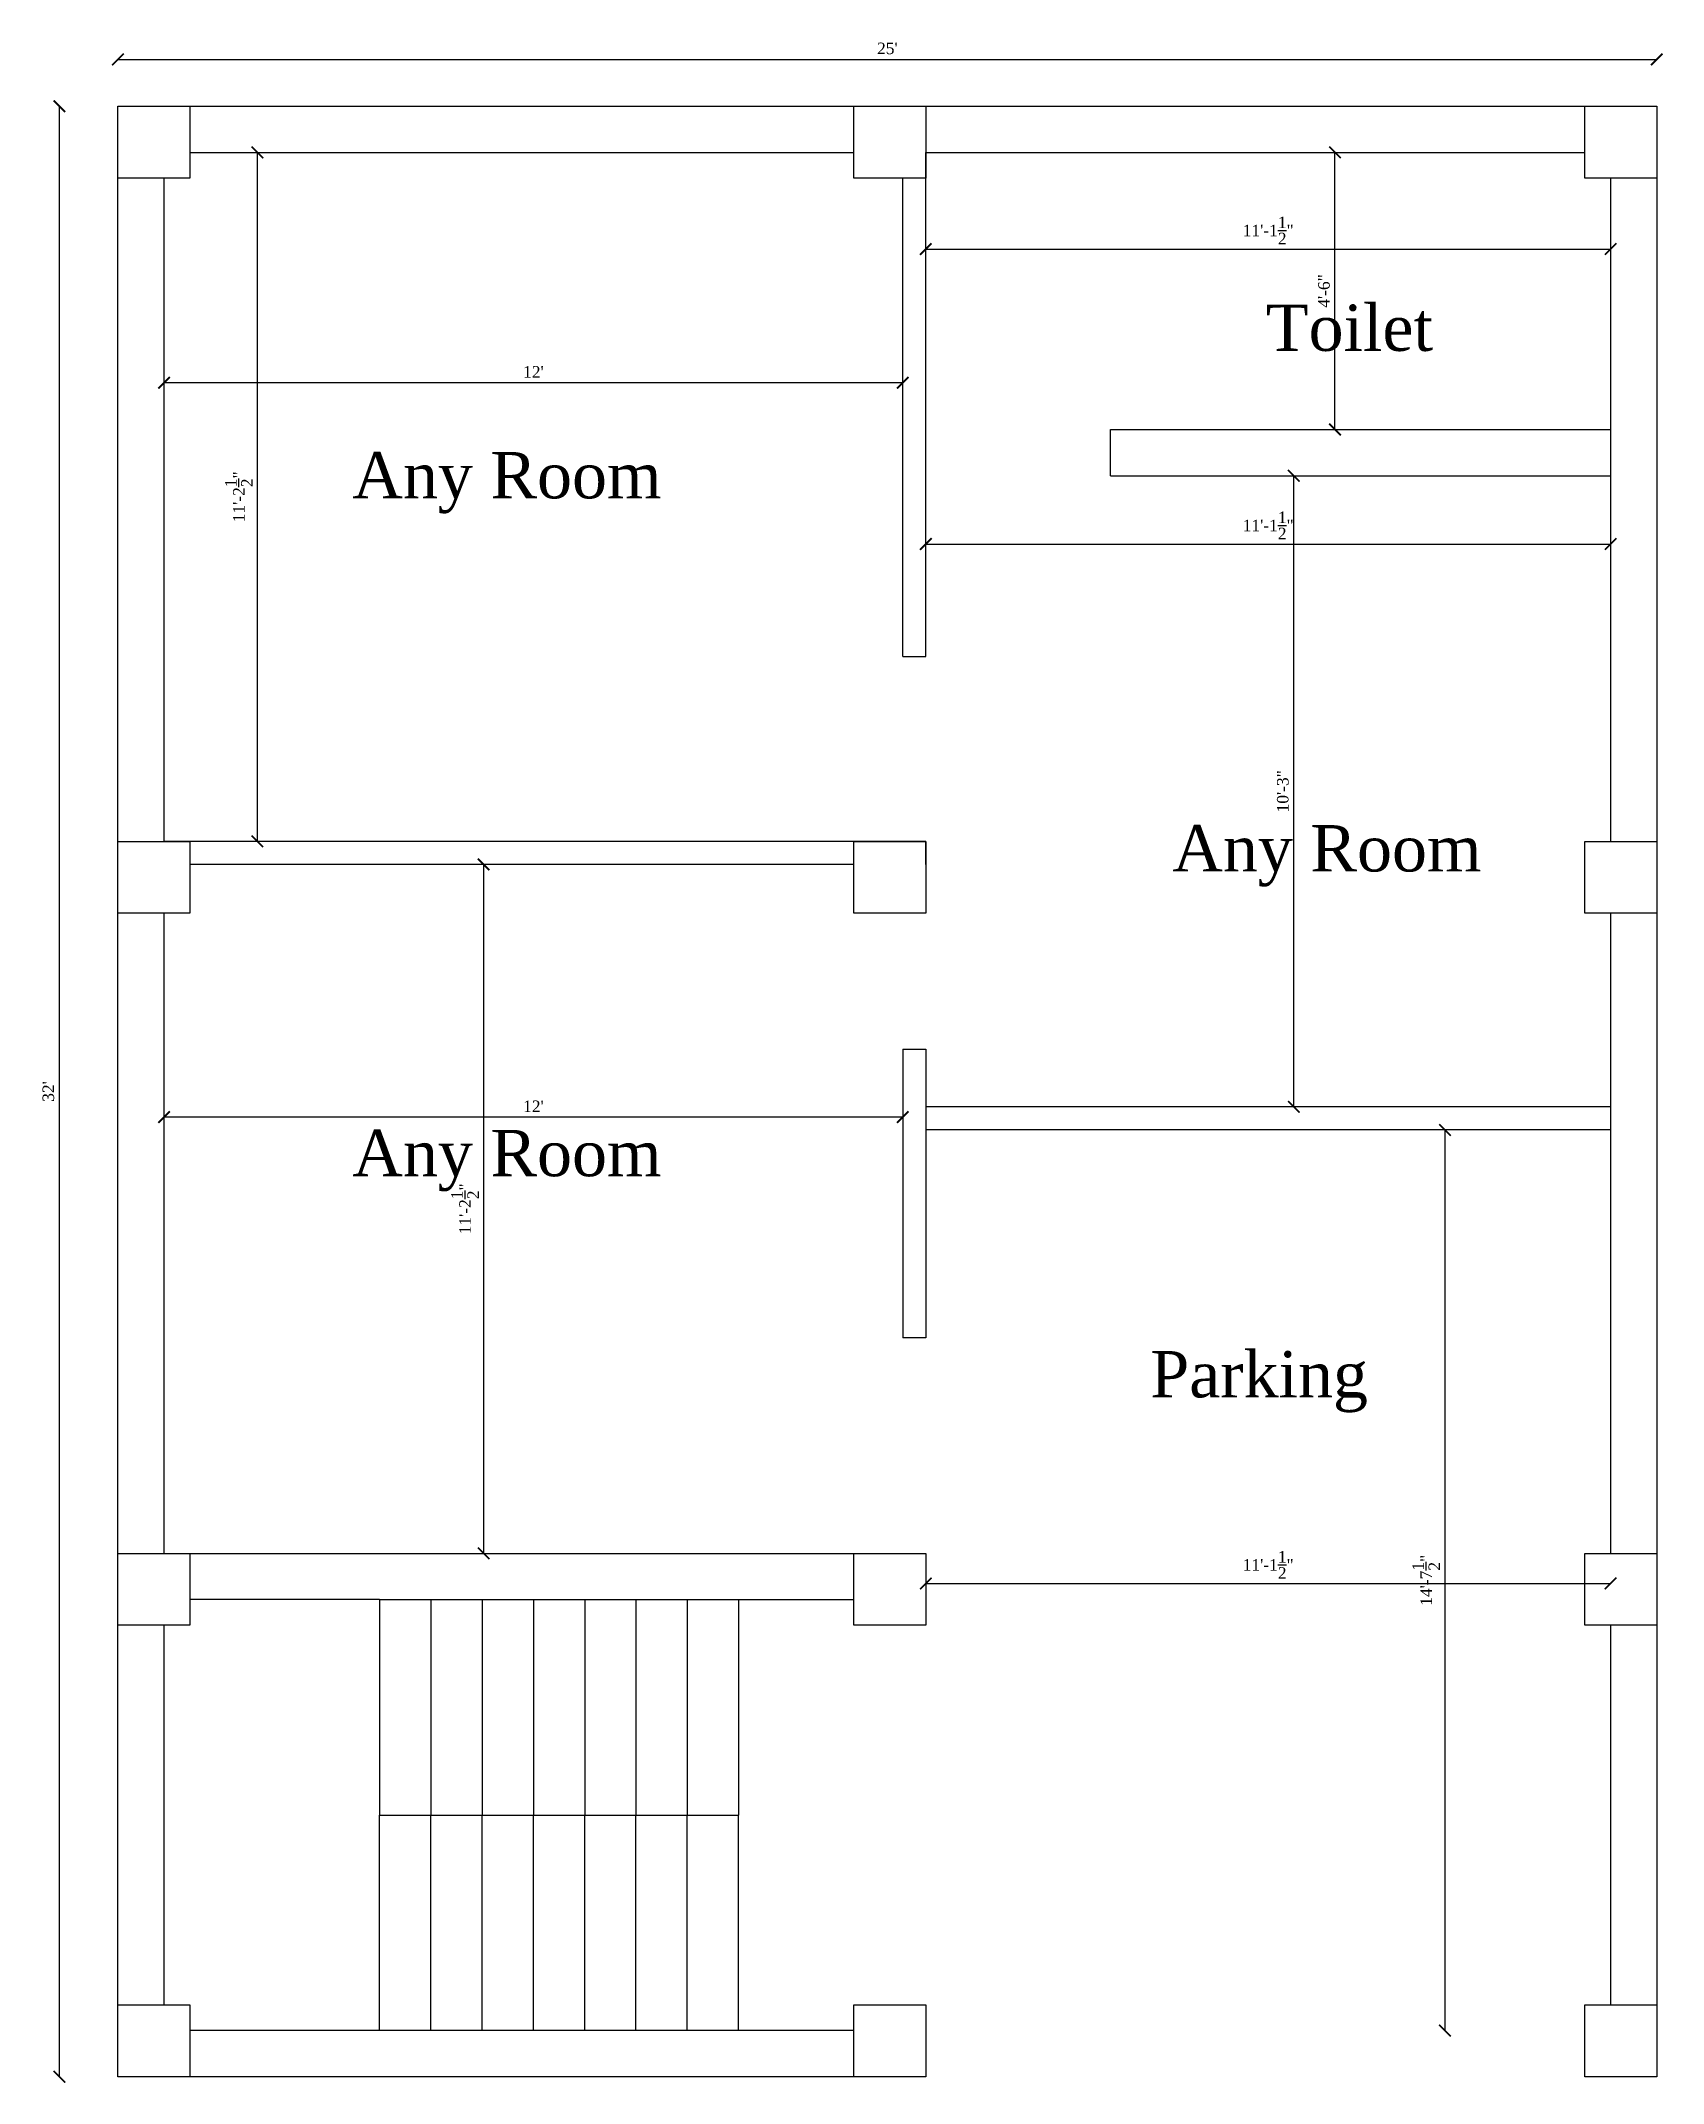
# Model space of a CAD drawing. Header units: inches. Extents: x 64686 to 65002, y -4337 to -3939.
import ezdxf

# ---------------------------------------------------------------- set-up
doc = ezdxf.new("R2010")
doc.units = ezdxf.units.IN
doc.header["$MEASUREMENT"] = 0
doc.layers.add('ELEVATION', color=6, linetype='Continuous', lineweight=30)
doc.styles.get("Standard").update_dxf_attribs({"font": 'times.ttf'})
doc.dimstyles.get("Standard").update_dxf_attribs({"dimtxt": 2.25, "dimasz": 2.25, "dimexe": 0.18, "dimexo": 0.0625, "dimgap": 1, "dimtad": 1, "dimdec": 1, "dimzin": 0, "dimdsep": 46, "dimlunit": 4, "dimtxsty": 'Standard', "dimblk": 'ARCHTICK', "dimcen": 0.09, "dimse1": 1, "dimse2": 1, "dimadec": 0, "dimazin": 0, "dimtfac": 1, "dimtdec": 1, "dimtofl": 0, "dimtmove": 0, "dimatfit": 3, "dimldrblk": 'ARCHTICK', "dimfxl": 1, "dimtolj": 1, "dimtzin": 0, "dimarcsym": 0})

# ---------------------------------------------------------------- blocks, each defined once
blk = doc.blocks.new('_ArchTick')
at = {"color": 0, "linetype": 'ByBlock', "const_width": 0.15}
blk.add_lwpolyline([(-0.5, -0.5), (0.5, 0.5)], dxfattribs=at)
blk = doc.blocks.new('*D961')
at = {"layer": 'Defpoints', "color": 0, "transparency": 16777216}
for p in [(64710.08, -3960.86), (64728.28, -3960.86), (64710.08, -4095.11)]:
    blk.add_point(p, dxfattribs=at)
at = {"layer": 'ELEVATION', "color": 0, "lineweight": -2, "transparency": 16777216}
blk.add_line((64728.28, -4095.11), (64728.28, -3960.86), dxfattribs=at)
at = {"layer": 'ELEVATION', "color": 0, "lineweight": -2, "transparency": 16777216, "xscale": 2.25, "yscale": 2.25, "zscale": 2.25}
for p, rotation in [((64728.28, -3960.86), 90), ((64728.28, -4095.11), 270)]:
    blk.add_blockref('_ArchTick', p, dxfattribs=dict(at, rotation=rotation))
at = {"layer": 'ELEVATION', "color": 0, "transparency": 16777216, "insert": (64724.66, -4027.98), "char_height": 2.25, "attachment_point": 5, "rotation": 90}
blk.add_mtext('\\A1;11\'-2{\\H1x;\\S1/2;}"', dxfattribs=at)
blk = doc.blocks.new('*D967')
at = {"layer": 'Defpoints', "color": 0, "transparency": 16777216}
for p in [(64710.08, -4005.75), (64710.08, -4009.98), (64854.08, -4009.98)]:
    blk.add_point(p, dxfattribs=at)
at = {"layer": 'ELEVATION', "color": 0, "lineweight": -2, "transparency": 16777216}
blk.add_line((64854.08, -4005.75), (64710.08, -4005.75), dxfattribs=at)
at = {"layer": 'ELEVATION', "color": 0, "lineweight": -2, "transparency": 16777216, "xscale": 2.25, "yscale": 2.25, "zscale": 2.25, "rotation": 180}
blk.add_blockref('_ArchTick', (64710.08, -4005.75), dxfattribs=at)
at = {"layer": 'ELEVATION', "color": 0, "lineweight": -2, "transparency": 16777216, "xscale": 2.25, "yscale": 2.25, "zscale": 2.25}
blk.add_blockref('_ArchTick', (64854.08, -4005.75), dxfattribs=at)
at = {"layer": 'ELEVATION', "color": 0, "transparency": 16777216, "insert": (64782.08, -4003.62), "char_height": 2.25, "attachment_point": 5}
blk.add_mtext("\\A1;12'", dxfattribs=at)
blk = doc.blocks.new('*D968')
at = {"layer": 'Defpoints', "color": 0, "transparency": 16777216}
for p in [(64784.33, -4099.61), (64772.37, -4233.86), (64784.33, -4233.86)]:
    blk.add_point(p, dxfattribs=at)
at = {"layer": 'ELEVATION', "color": 0, "lineweight": -2, "transparency": 16777216}
blk.add_line((64772.37, -4099.61), (64772.37, -4233.86), dxfattribs=at)
at = {"layer": 'ELEVATION', "color": 0, "lineweight": -2, "transparency": 16777216, "xscale": 2.25, "yscale": 2.25, "zscale": 2.25}
for p, rotation in [((64772.37, -4099.61), 90), ((64772.37, -4233.86), 270)]:
    blk.add_blockref('_ArchTick', p, dxfattribs=dict(at, rotation=rotation))
at = {"layer": 'ELEVATION', "color": 0, "transparency": 16777216, "insert": (64768.75, -4166.73), "char_height": 2.25, "attachment_point": 5, "rotation": 90}
blk.add_mtext('\\A1;11\'-2{\\H1x;\\S1/2;}"', dxfattribs=at)
blk = doc.blocks.new('*D969')
at = {"layer": 'Defpoints', "color": 0, "transparency": 16777216}
for p in [(64710.08, -4148.86), (64710.08, -4163.73), (64854.08, -4163.73)]:
    blk.add_point(p, dxfattribs=at)
at = {"layer": 'ELEVATION', "color": 0, "lineweight": -2, "transparency": 16777216}
blk.add_line((64854.08, -4148.86), (64710.08, -4148.86), dxfattribs=at)
at = {"layer": 'ELEVATION', "color": 0, "lineweight": -2, "transparency": 16777216, "xscale": 2.25, "yscale": 2.25, "zscale": 2.25, "rotation": 180}
blk.add_blockref('_ArchTick', (64710.08, -4148.86), dxfattribs=at)
at = {"layer": 'ELEVATION', "color": 0, "lineweight": -2, "transparency": 16777216, "xscale": 2.25, "yscale": 2.25, "zscale": 2.25}
blk.add_blockref('_ArchTick', (64854.08, -4148.86), dxfattribs=at)
at = {"layer": 'ELEVATION', "color": 0, "transparency": 16777216, "insert": (64782.08, -4146.74), "char_height": 2.25, "attachment_point": 5}
blk.add_mtext("\\A1;12'", dxfattribs=at)
blk = doc.blocks.new('*D970')
at = {"layer": 'Defpoints', "color": 0, "transparency": 16777216}
for p in [(64925.33, -4023.86), (64930.32, -4023.86), (64925.33, -4146.86)]:
    blk.add_point(p, dxfattribs=at)
at = {"layer": 'ELEVATION', "color": 0, "lineweight": -2, "transparency": 16777216}
blk.add_line((64930.32, -4146.86), (64930.32, -4023.86), dxfattribs=at)
at = {"layer": 'ELEVATION', "color": 0, "lineweight": -2, "transparency": 16777216, "xscale": 2.25, "yscale": 2.25, "zscale": 2.25}
for p, rotation in [((64930.32, -4023.86), 90), ((64930.32, -4146.86), 270)]:
    blk.add_blockref('_ArchTick', p, dxfattribs=dict(at, rotation=rotation))
at = {"layer": 'ELEVATION', "color": 0, "transparency": 16777216, "insert": (64928.18, -4085.36), "char_height": 2.25, "attachment_point": 5, "rotation": 90}
blk.add_mtext('\\A1;10\'-3"', dxfattribs=at)
blk = doc.blocks.new('*D971')
at = {"layer": 'Defpoints', "color": 0, "transparency": 16777216}
for p in [(64938.35, -3960.86), (64943.33, -3960.86), (64943.33, -4014.86)]:
    blk.add_point(p, dxfattribs=at)
at = {"layer": 'ELEVATION', "color": 0, "lineweight": -2, "transparency": 16777216}
blk.add_line((64938.35, -4014.86), (64938.35, -3960.86), dxfattribs=at)
at = {"layer": 'ELEVATION', "color": 0, "lineweight": -2, "transparency": 16777216, "xscale": 2.25, "yscale": 2.25, "zscale": 2.25}
for p, rotation in [((64938.35, -3960.86), 90), ((64938.35, -4014.86), 270)]:
    blk.add_blockref('_ArchTick', p, dxfattribs=dict(at, rotation=rotation))
at = {"layer": 'ELEVATION', "color": 0, "transparency": 16777216, "insert": (64936.21, -3987.86), "char_height": 2.25, "attachment_point": 5, "rotation": 90}
blk.add_mtext('\\A1;4\'-6"', dxfattribs=at)
blk = doc.blocks.new('*D972')
at = {"layer": 'Defpoints', "color": 0, "transparency": 16777216}
for p in [(64858.58, -3960.86), (64992.08, -3960.86), (64992.08, -3979.69)]:
    blk.add_point(p, dxfattribs=at)
at = {"layer": 'ELEVATION', "color": 0, "lineweight": -2, "transparency": 16777216}
blk.add_line((64858.58, -3979.69), (64992.08, -3979.69), dxfattribs=at)
at = {"layer": 'ELEVATION', "color": 0, "lineweight": -2, "transparency": 16777216, "xscale": 2.25, "yscale": 2.25, "zscale": 2.25, "rotation": 180}
blk.add_blockref('_ArchTick', (64858.58, -3979.69), dxfattribs=at)
at = {"layer": 'ELEVATION', "color": 0, "lineweight": -2, "transparency": 16777216, "xscale": 2.25, "yscale": 2.25, "zscale": 2.25}
blk.add_blockref('_ArchTick', (64992.08, -3979.69), dxfattribs=at)
at = {"layer": 'ELEVATION', "color": 0, "transparency": 16777216, "insert": (64925.33, -3976.07), "char_height": 2.25, "attachment_point": 5}
blk.add_mtext('\\A1;11\'-1{\\H1x;\\S1/2;}"', dxfattribs=at)
blk = doc.blocks.new('*D973')
at = {"layer": 'Defpoints', "color": 0, "transparency": 16777216}
for p in [(64992.08, -4037.17), (64858.58, -4059.11), (64992.08, -4059.11)]:
    blk.add_point(p, dxfattribs=at)
at = {"layer": 'ELEVATION', "color": 0, "lineweight": -2, "transparency": 16777216}
blk.add_line((64858.58, -4037.17), (64992.08, -4037.17), dxfattribs=at)
at = {"layer": 'ELEVATION', "color": 0, "lineweight": -2, "transparency": 16777216, "xscale": 2.25, "yscale": 2.25, "zscale": 2.25, "rotation": 180}
blk.add_blockref('_ArchTick', (64858.58, -4037.17), dxfattribs=at)
at = {"layer": 'ELEVATION', "color": 0, "lineweight": -2, "transparency": 16777216, "xscale": 2.25, "yscale": 2.25, "zscale": 2.25}
blk.add_blockref('_ArchTick', (64992.08, -4037.17), dxfattribs=at)
at = {"layer": 'ELEVATION', "color": 0, "transparency": 16777216, "insert": (64925.33, -4033.55), "char_height": 2.25, "attachment_point": 5}
blk.add_mtext('\\A1;11\'-1{\\H1x;\\S1/2;}"', dxfattribs=at)
blk = doc.blocks.new('*D974')
at = {"layer": 'Defpoints', "color": 0, "transparency": 16777216}
for p in [(64925.33, -4151.36), (64925.33, -4326.86), (64959.78, -4326.86)]:
    blk.add_point(p, dxfattribs=at)
at = {"layer": 'ELEVATION', "color": 0, "lineweight": -2, "transparency": 16777216}
blk.add_line((64959.78, -4151.36), (64959.78, -4326.86), dxfattribs=at)
at = {"layer": 'ELEVATION', "color": 0, "lineweight": -2, "transparency": 16777216, "xscale": 2.25, "yscale": 2.25, "zscale": 2.25}
for p, rotation in [((64959.78, -4151.36), 90), ((64959.78, -4326.86), 270)]:
    blk.add_blockref('_ArchTick', p, dxfattribs=dict(at, rotation=rotation))
at = {"layer": 'ELEVATION', "color": 0, "transparency": 16777216, "insert": (64956.13, -4239.11), "char_height": 2.25, "attachment_point": 5, "rotation": 90}
blk.add_mtext('\\A1;14\'-7{\\H1x;\\S1/2;}"', dxfattribs=at)
blk = doc.blocks.new('*D975')
at = {"layer": 'Defpoints', "color": 0, "transparency": 16777216}
for p in [(64858.58, -4233.86), (64992.08, -4233.86), (64992.08, -4239.72)]:
    blk.add_point(p, dxfattribs=at)
at = {"layer": 'ELEVATION', "color": 0, "lineweight": -2, "transparency": 16777216}
blk.add_line((64858.58, -4239.72), (64992.08, -4239.72), dxfattribs=at)
at = {"layer": 'ELEVATION', "color": 0, "lineweight": -2, "transparency": 16777216, "xscale": 2.25, "yscale": 2.25, "zscale": 2.25, "rotation": 180}
blk.add_blockref('_ArchTick', (64858.58, -4239.72), dxfattribs=at)
at = {"layer": 'ELEVATION', "color": 0, "lineweight": -2, "transparency": 16777216, "xscale": 2.25, "yscale": 2.25, "zscale": 2.25}
blk.add_blockref('_ArchTick', (64992.08, -4239.72), dxfattribs=at)
at = {"layer": 'ELEVATION', "color": 0, "transparency": 16777216, "insert": (64925.33, -4236.1), "char_height": 2.25, "attachment_point": 5}
blk.add_mtext('\\A1;11\'-1{\\H1x;\\S1/2;}"', dxfattribs=at)
blk = doc.blocks.new('*D976')
at = {"layer": 'Defpoints', "color": 0, "transparency": 16777216}
for p in [(65001.08, -3942.74), (64701.08, -3951.86), (65001.08, -3951.86)]:
    blk.add_point(p, dxfattribs=at)
at = {"layer": 'ELEVATION', "color": 0, "lineweight": -2, "transparency": 16777216}
blk.add_line((64701.08, -3942.74), (65001.08, -3942.74), dxfattribs=at)
at = {"layer": 'ELEVATION', "color": 0, "lineweight": -2, "transparency": 16777216, "xscale": 2.25, "yscale": 2.25, "zscale": 2.25, "rotation": 180}
blk.add_blockref('_ArchTick', (64701.08, -3942.74), dxfattribs=at)
at = {"layer": 'ELEVATION', "color": 0, "lineweight": -2, "transparency": 16777216, "xscale": 2.25, "yscale": 2.25, "zscale": 2.25}
blk.add_blockref('_ArchTick', (65001.08, -3942.74), dxfattribs=at)
at = {"layer": 'ELEVATION', "color": 0, "transparency": 16777216, "insert": (64851.08, -3940.6), "char_height": 2.25, "attachment_point": 5}
blk.add_mtext("\\A1;25'", dxfattribs=at)
blk = doc.blocks.new('*D977')
at = {"layer": 'Defpoints', "color": 0, "transparency": 16777216}
for p in [(64689.68, -3951.86), (64701.08, -3951.86), (64701.08, -4335.86)]:
    blk.add_point(p, dxfattribs=at)
at = {"layer": 'ELEVATION', "color": 0, "lineweight": -2, "transparency": 16777216}
blk.add_line((64689.68, -4335.86), (64689.68, -3951.86), dxfattribs=at)
at = {"layer": 'ELEVATION', "color": 0, "lineweight": -2, "transparency": 16777216, "xscale": 2.25, "yscale": 2.25, "zscale": 2.25}
for p, rotation in [((64689.68, -3951.86), 90), ((64689.68, -4335.86), 270)]:
    blk.add_blockref('_ArchTick', p, dxfattribs=dict(at, rotation=rotation))
at = {"layer": 'ELEVATION', "color": 0, "transparency": 16777216, "insert": (64687.53, -4143.86), "char_height": 2.25, "attachment_point": 5, "rotation": 90}
blk.add_mtext("\\A1;32'", dxfattribs=at)

msp = doc.modelspace()

# ---------------------------------------------------------------- linework, layer by layer
at = {"layer": 'ELEVATION'}
for p, q in [((64715.08, -3960.86), (64844.58, -3960.86)), ((64858.58, -4059.11), (64858.58, -3960.86)), ((64858.58, -3960.86), (64987.08, -3960.86)), ((64710.08, -4095.11), (64710.08, -3965.86)), ((64854.08, -4059.11), (64854.08, -3965.86)), ((64992.08, -3965.86), (64992.08, -4095.11)), ((64894.58, -4014.86), (64992.08, -4014.86)), ((64894.58, -4023.86), (64894.58, -4014.86)), ((64894.58, -4023.86), (64992.08, -4023.86)), ((64854.08, -4059.11), (64858.58, -4059.11)), ((64858.58, -4095.11), (64710.08, -4095.11)), ((64858.58, -4099.61), (64858.58, -4095.11)), ((64844.58, -4099.61), (64715.08, -4099.61)), ((64710.08, -4233.86), (64710.08, -4109.11)), ((64992.08, -4109.11), (64992.08, -4233.86)), ((64854.08, -4135.61), (64854.08, -4191.86)), ((64854.08, -4135.61), (64858.58, -4135.61)), ((64858.58, -4135.61), (64858.58, -4191.86)), ((64992.08, -4146.86), (64858.58, -4146.86)), ((64992.08, -4151.36), (64858.58, -4151.36)), ((64858.58, -4191.86), (64854.08, -4191.86)), ((64710.08, -4233.86), (64858.58, -4233.86)), ((64858.58, -4233.86), (64858.58, -4242.86)), ((64752.08, -4242.86), (64715.08, -4242.86)), ((64752.08, -4242.86), (64752.08, -4284.86)), ((64752.08, -4242.86), (64844.58, -4242.86)), ((64762.08, -4242.86), (64762.08, -4284.86)), ((64772.08, -4242.86), (64772.08, -4284.86)), ((64782.08, -4242.86), (64782.08, -4284.86)), ((64792.08, -4242.86), (64792.08, -4284.86)), ((64802.08, -4242.86), (64802.08, -4284.86)), ((64812.08, -4242.86), (64812.08, -4284.86)), ((64822.08, -4242.86), (64822.08, -4284.86)), ((64710.08, -4321.86), (64710.08, -4247.86)), ((64992.08, -4247.86), (64992.08, -4321.86)), ((64752.08, -4326.86), (64752.08, -4284.86)), ((64752.08, -4284.86), (64822.08, -4284.86)), ((64762.08, -4326.86), (64762.08, -4284.86)), ((64772.08, -4326.86), (64772.08, -4284.86)), ((64782.08, -4326.86), (64782.08, -4284.86)), ((64792.08, -4326.86), (64792.08, -4284.86)), ((64802.08, -4326.86), (64802.08, -4284.86)), ((64812.08, -4326.86), (64812.08, -4284.86)), ((64822.08, -4326.86), (64822.08, -4284.86)), ((64844.58, -4326.86), (64715.08, -4326.86))]:
    msp.add_line(p, q, dxfattribs=at)
msp.add_lwpolyline([(64858.58, -4335.86), (64701.08, -4335.86), (64701.08, -3951.86), (65001.08, -3951.86), (65001.08, -4335.86), (64987.08, -4335.86)], dxfattribs=at)
for points in [[(64715.08, -3951.86), (64715.08, -3965.86), (64701.08, -3965.86), (64701.08, -3951.86)], [(64858.58, -3951.86), (64858.58, -3965.86), (64844.58, -3965.86), (64844.58, -3951.86)], [(65001.08, -3951.86), (65001.08, -3965.86), (64987.08, -3965.86), (64987.08, -3951.86)], [(64715.08, -4095.11), (64715.08, -4109.11), (64701.08, -4109.11), (64701.08, -4095.11)], [(64858.58, -4095.11), (64858.58, -4109.11), (64844.58, -4109.11), (64844.58, -4095.11)], [(65001.08, -4095.11), (65001.08, -4109.11), (64987.08, -4109.11), (64987.08, -4095.11)], [(64715.08, -4233.86), (64715.08, -4247.86), (64701.08, -4247.86), (64701.08, -4233.86)], [(64858.58, -4233.86), (64858.58, -4247.86), (64844.58, -4247.86), (64844.58, -4233.86)], [(65001.08, -4233.86), (65001.08, -4247.86), (64987.08, -4247.86), (64987.08, -4233.86)], [(64715.08, -4321.86), (64715.08, -4335.86), (64701.08, -4335.86), (64701.08, -4321.86)], [(64858.58, -4321.86), (64858.58, -4335.86), (64844.58, -4335.86), (64844.58, -4321.86)], [(65001.08, -4321.86), (65001.08, -4335.86), (64987.08, -4335.86), (64987.08, -4321.86)]]:
    msp.add_lwpolyline(points, close=True, dxfattribs=at)

# ---------------------------------------------------------------- texts
at = {"char_height": 9.03, "width": 83.2761, "attachment_point": 2}
for s, insert in [('Toilet', (64941.16, -3990.5)), ('Any Room', (64776.92, -4019.24)), ('Any Room', (64936.77, -4091.95)), ('Any Room', (64776.92, -4151.33)), ('Parking', (64923.56, -4194.43))]:
    msp.add_mtext(s, dxfattribs=dict(at, insert=insert))

# ---------------------------------------------------------------- dimensions: what is measured, and where the dimension line sits
at = {"layer": 'ELEVATION'}
for base, p1, p2, picture, middle in [((65001.08, -3942.74), (64701.08, -3951.86), (65001.08, -3951.86), '*D976', (64851.08, -3940.6)), ((64992.08, -3979.69), (64858.58, -3960.86), (64992.08, -3960.86), '*D972', (64925.33, -3976.07)), ((64710.08, -4005.75), (64854.08, -4009.98), (64710.08, -4009.98), '*D967', (64782.08, -4003.62)), ((64992.08, -4037.17), (64858.58, -4059.11), (64992.08, -4059.11), '*D973', (64925.33, -4033.55)), ((64710.08, -4148.86), (64854.08, -4163.73), (64710.08, -4163.73), '*D969', (64782.08, -4146.74)), ((64992.08, -4239.72), (64858.58, -4233.86), (64992.08, -4233.86), '*D975', (64925.33, -4236.1))]:
    dim = msp.add_linear_dim(base=base, p1=p1, p2=p2, dimstyle='Standard', dxfattribs=at)
    dim.commit()
    dim.dimension.update_dxf_attribs({"geometry": picture, "text_midpoint": middle})
for base, p1, p2, picture, middle in [((64689.68, -3951.86), (64701.08, -4335.86), (64701.08, -3951.86), '*D977', (64687.53, -4143.86)), ((64728.28238428, -3960.8570928), (64710.08136544, -4095.1070928), (64710.08136544, -3960.8570928), '*D961', (64724.6622509, -4027.9820928)), ((64938.35, -3960.86), (64943.33, -4014.86), (64943.33, -3960.86), '*D971', (64936.21, -3987.86)), ((64930.32, -4023.86), (64925.33, -4146.86), (64925.33, -4023.86), '*D970', (64928.18, -4085.36)), ((64772.37433, -4233.8570928), (64784.33136544, -4099.6070928), (64784.33136544, -4233.8570928), '*D968', (64768.75419662, -4166.7320928)), ((64959.78, -4326.86), (64925.33, -4151.36), (64925.33, -4326.86), '*D974', (64956.13, -4239.11))]:
    dim = msp.add_linear_dim(base=base, p1=p1, p2=p2, angle=90, dimstyle='Standard', dxfattribs=at)
    dim.commit()
    dim.dimension.update_dxf_attribs({"geometry": picture, "text_midpoint": middle})

doc.saveas('drawing.dxf')
